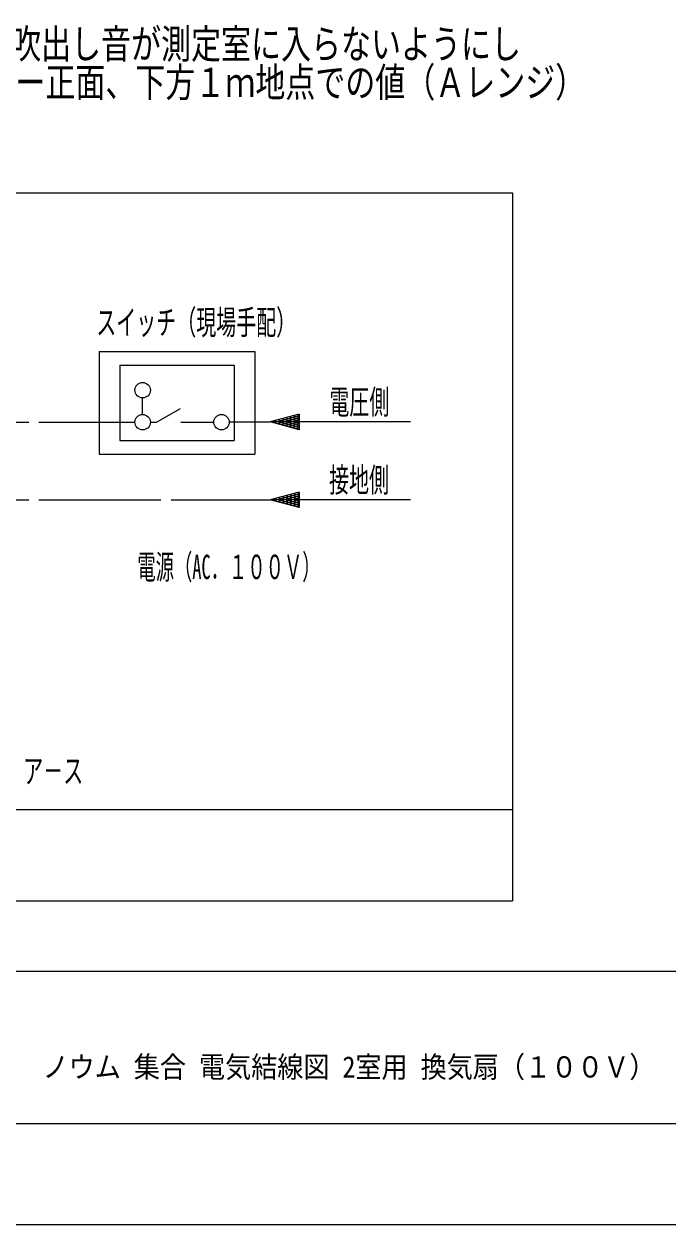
# Model space of a CAD drawing. Units: millimetres on the paper. Extents: x -305 to 305, y -152 to 152.
# Drawn here: x -188 to -124.6, y -148.5 to -30.2 of the extents above; entities that cross this region are included whole.
import ezdxf
from ezdxf.enums import TextEntityAlignment as Align

# ---------------------------------------------------------------- set-up
doc = ezdxf.new("R2010")
doc.units = ezdxf.units.MM
doc.linetypes.add('LONG_DASHED2', pattern=[13, 12, -1])
for name, color, linetype, lineweight in [('0-0_PV', 7, 'Continuous', 9), ('0-3_1図面枠', 7, 'Continuous', 9), ('0-4_図面枠', 3, 'Continuous', 9), ('0-5_DEFPOINTS', 7, 'Continuous', 9)]:
    doc.layers.add(name, color=color, linetype=linetype, lineweight=lineweight)
doc.styles.add('ＭＳ ゴシック', font='')
doc.styles.get('ＭＳ ゴシック').set_extended_font_data('MS Gothic')

msp = doc.modelspace()

# ---------------------------------------------------------------- linework, layer by layer
at = {"layer": '0-0_PV'}
for p, q in [((-180.587, -62.45), (-180.587, -72.58)), ((-180.587, -62.45), (-165.28, -62.45)), ((-165.28, -62.45), (-165.28, -72.58)), ((-178.561, -63.801), (-167.306, -63.801)), ((-178.561, -63.801), (-178.561, -71.229)), ((-167.306, -63.801), (-167.306, -71.229)), ((-176.31, -68.669), (-176.31, -67.037)), ((-174.959, -69.428), (-172.6, -68.066)), ((-175.55, -69.429), (-174.959, -69.429)), ((-172.543, -69.429), (-169.304, -69.429)), ((-160.903, -68.642), (-163.753, -69.405)), ((-149.956, -69.405), (-163.753, -69.405)), ((-160.903, -70.169), (-163.753, -69.405)), ((-160.903, -68.838), (-163.386, -69.504)), ((-160.903, -69.972), (-163.386, -69.307)), ((-160.903, -69.035), (-163.019, -69.602)), ((-160.903, -69.776), (-163.019, -69.209)), ((-160.903, -69.579), (-162.652, -69.11)), ((-160.903, -69.232), (-162.652, -69.7)), ((-160.903, -69.382), (-162.285, -69.012)), ((-160.903, -69.428), (-162.285, -69.799)), ((-160.903, -69.185), (-161.918, -68.914)), ((-160.903, -69.625), (-161.918, -69.897)), ((-160.903, -68.989), (-161.551, -68.815)), ((-160.903, -68.792), (-161.184, -68.717)), ((-160.903, -68.642), (-160.903, -70.169)), ((-160.903, -69.822), (-161.551, -69.995)), ((-160.903, -70.019), (-161.184, -70.094)), ((-178.561, -71.229), (-167.306, -71.229)), ((-180.587, -72.58), (-165.28, -72.58)), ((-160.903, -76.314), (-163.753, -77.077)), ((-160.903, -76.51), (-163.386, -77.176)), ((-160.903, -76.707), (-163.019, -77.274)), ((-160.903, -77.448), (-163.019, -76.881)), ((-160.903, -77.251), (-162.652, -76.782)), ((-160.903, -77.054), (-162.285, -76.684)), ((-160.903, -76.857), (-161.918, -76.586)), ((-160.903, -76.661), (-161.551, -76.487)), ((-160.903, -76.464), (-161.184, -76.389)), ((-160.903, -76.314), (-160.903, -77.841)), ((-149.956, -77.077), (-163.753, -77.077)), ((-160.903, -77.841), (-163.753, -77.077)), ((-160.903, -77.644), (-163.386, -76.979)), ((-160.903, -76.904), (-162.652, -77.372)), ((-160.903, -77.1), (-162.285, -77.471)), ((-160.903, -77.297), (-161.918, -77.569)), ((-160.903, -77.494), (-161.551, -77.667)), ((-160.903, -77.691), (-161.184, -77.766)), ((-259.314, -107.569), (-139.891, -107.569)), ((-259.314, -116.569), (-139.891, -116.569))]:
    msp.add_line(p, q, dxfattribs=at)
at = {"layer": '0-0_PV', "linetype": 'LONG_DASHED2'}
for p, q in [((-199.516, -69.429), (-177.07, -69.429)), ((-167.784, -69.405), (-163.753, -69.405)), ((-199.516, -77.077), (-163.753, -77.077))]:
    msp.add_line(p, q, dxfattribs=at)
at = {"layer": '0-0_PV'}
msp.add_lwpolyline([(-259.314, -46.819), (-139.891, -46.819), (-139.891, -116.569)], dxfattribs=at)
for centre in [(-176.31, -66.277), (-176.31, -69.429), (-168.544, -69.429)]:
    msp.add_circle(centre, 0.76, dxfattribs=at)
at = {"layer": '0-4_図面枠'}
msp.add_line((-291.017, -123.498), (108.983, -123.498), dxfattribs=at)
msp.add_lwpolyline([(-291.017, -138.498), (108.983, -138.498), (108.983, 138.502), (-291.017, 138.502)], close=True, dxfattribs=at)
at = {"layer": '0-5_DEFPOINTS'}
msp.add_line((118.983, -148.498), (-301.017, -148.498), dxfattribs=at)

# ---------------------------------------------------------------- texts
at = {"layer": '0-0_PV', "style": 'ＭＳ ゴシック'}
for s, height, width, p in [('※正面騒音：ダクト吹出し音が測定室に入らないようにし', 2.886, 0.75, (-215.83, -34.477)), ('\u3000\u3000\u3000\u3000\u3000\u3000ルーバー正面、下方１ｍ地点での値（Ａレンジ）', 2.886, 0.75, (-215.407, -38.255)), ('スイッチ（現場手配）', 2.405, 0.6, (-180.877, -61.514)), ('電圧側', 2.405, 0.6, (-157.932, -69.355)), ('接地側', 2.405, 0.6, (-157.962, -77.035)), ('電源（AC．１００Ｖ）', 2.405, 0.55, (-176.832, -85.604)), ('ア－ス', 2.405, 0.6, (-188.065, -105.698))]:
    msp.add_text(s, height=height, dxfattribs=dict(at, width=width)).set_placement(p, align=Align.BOTTOM_LEFT)
at = {"layer": '0-3_1図面枠', "style": 'ＭＳ ゴシック', "width": 0.9}
msp.add_text('ノウム 集合 電気結線図 2室用 換気扇（１００Ｖ）', height=2.092, dxfattribs=at).set_placement((-186.165, -134.603), align=Align.BOTTOM_LEFT)

doc.saveas('drawing.dxf')
